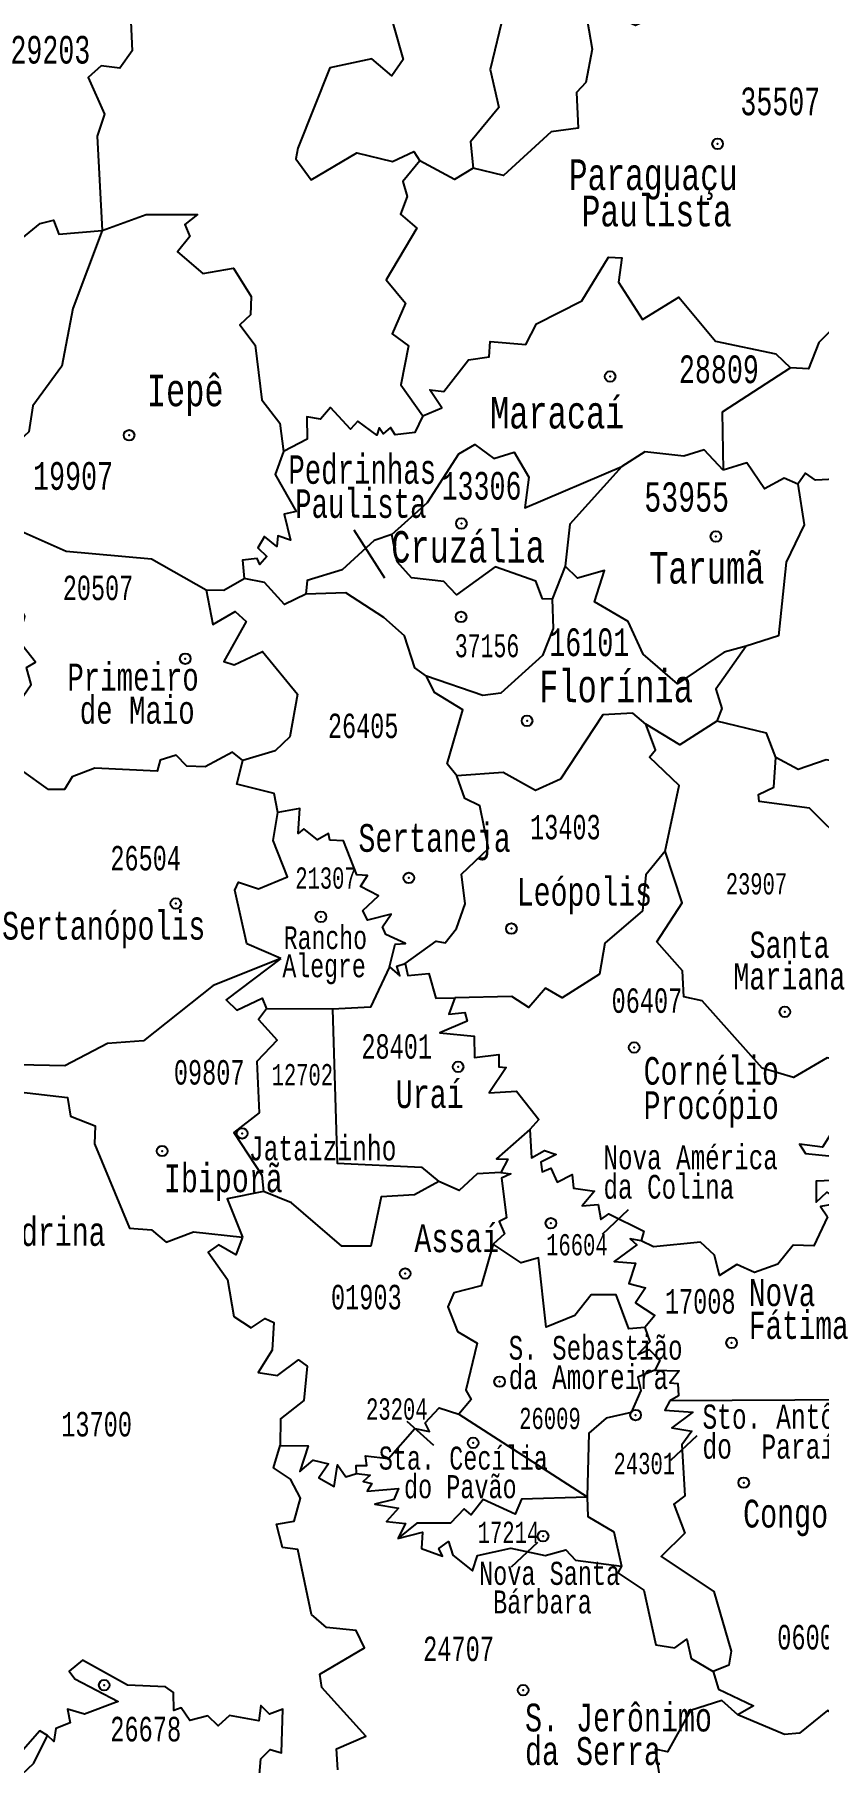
# Model space of a CAD drawing. Header units: millimetres. Extents: x 9851 to 10267, y 23387 to 23778.
# Drawn here: x 10079.19 to 10085.85, y 23486.9 to 23501.6 of the extents above; entities that cross this region are included whole.
import ezdxf
from ezdxf.enums import TextEntityAlignment as Align

# ---------------------------------------------------------------- set-up
doc = ezdxf.new("R2010")
doc.units = ezdxf.units.MM
doc.layers.add('3', color=7, linetype='Continuous')
doc.styles.add('MONOTXT', font='MONOTXT', dxfattribs={"height": 0.2})

# ---------------------------------------------------------------- blocks, each defined once
blk = doc.blocks.new('SEDE')
at = {"layer": '3', "color": 7, "linetype": 'Continuous'}
blk.add_circle((0, 0), 0.00451, dxfattribs=at)

msp = doc.modelspace()

# ---------------------------------------------------------------- linework, layer by layer
at = {"color": 7, "linetype": 'Continuous'}
for p, q in [((10081.902, 23497.385), (10082.161, 23496.975)), ((10083.699, 23497.076), (10083.588, 23496.795)), ((10081.721, 23493.309), (10081.159, 23493.31)), ((10084.235, 23491.601), (10084.012, 23491.393)), ((10086.468, 23489.989), (10084.588, 23489.979)), ((10082.582, 23489.597), (10082.356, 23489.803)), ((10082.795, 23489.864), (10083.886, 23489.161)), ((10084.817, 23489.68), (10084.594, 23489.471)), ((10082.901, 23489.135), (10082.902, 23489.135)), ((10083.886, 23489.161), (10083.885, 23489.158)), ((10083.243, 23488.566), (10083.466, 23488.775))]:
    msp.add_line(p, q, dxfattribs=at)
for points in [[(10081.365, 23505.294), (10081.344, 23505.161), (10081.137, 23505.137), (10080.962, 23504.841), (10081.046, 23504.395), (10080.991, 23504.119), (10080.847, 23504.112), (10080.764, 23504.025), (10080.726, 23503.717), (10080.822, 23503.564), (10080.65, 23503.363), (10080.338, 23503.173), (10080.257, 23502.751), (10080.399, 23502.663), (10080.116, 23502.278), (10079.983, 23502.205), (10080.017, 23501.456), (10079.913, 23501.309), (10079.753, 23501.329), (10079.642, 23501.229), (10079.783, 23500.918), (10079.721, 23500.731), (10079.761, 23499.93)], [(10083.691, 23504.581), (10083.532, 23504.355), (10083.236, 23504.213), (10083.161, 23503.958), (10082.976, 23503.898), (10083.076, 23503.771), (10082.514, 23502.402), (10082.367, 23502.398), (10082.352, 23502.139), (10082.158, 23501.965), (10082.322, 23501.382), (10082.224, 23501.245), (10082.056, 23501.389), (10081.697, 23501.313), (10081.427, 23500.63), (10081.41, 23500.539), (10081.538, 23500.359), (10081.927, 23500.589), (10082.229, 23500.516), (10082.413, 23500.601), (10082.464, 23500.52)], [(10083.704, 23504.577), (10083.711, 23504.361), (10083.513, 23503.952), (10083.514, 23503.752), (10083.666, 23503.447), (10083.632, 23503.281), (10083.503, 23503.131), (10083.581, 23502.929), (10083.46, 23502.809), (10083.523, 23502.638), (10083.447, 23502.599), (10083.477, 23502.434), (10083.593, 23502.305), (10083.178, 23501.781), (10083.06, 23501.299), (10083.133, 23500.976), (10082.892, 23500.684), (10082.915, 23500.459)], [(10085.173, 23501.858), (10085.038, 23501.757), (10084.583, 23501.831), (10084.523, 23501.908), (10084.48, 23501.758), (10084.295, 23501.672), (10084.076, 23501.771), (10084.083, 23501.944), (10083.885, 23501.718), (10083.928, 23501.471), (10083.874, 23501.186), (10083.794, 23501.102), (10083.81, 23500.798), (10083.578, 23500.768), (10083.173, 23500.398), (10082.915, 23500.459)], [(10082.464, 23500.52), (10082.319, 23500.345), (10082.355, 23500.217), (10082.299, 23500.068), (10082.437, 23499.948), (10082.176, 23499.51), (10082.342, 23499.311), (10082.227, 23499.051), (10082.367, 23498.947), (10082.3, 23498.616), (10082.487, 23498.352)], [(10082.915, 23500.459), (10082.757, 23500.363), (10082.464, 23500.52)], [(10086.28, 23500.21), (10086.33, 23499.928), (10086.569, 23499.836), (10086.614, 23499.595), (10086.341, 23499.615), (10086.196, 23499.541), (10086.162, 23499.284), (10085.855, 23498.978), (10085.767, 23498.753), (10085.614, 23498.76)], [(10079.761, 23499.93), (10080.137, 23500.065), (10080.574, 23500.066), (10080.465, 23499.979), (10080.507, 23499.878), (10080.404, 23499.748), (10080.619, 23499.562), (10080.878, 23499.609), (10081.03, 23499.368), (10081.022, 23499.211), (10080.932, 23499.128), (10081.062, 23498.955), (10081.119, 23498.488), (10081.273, 23498.292), (10081.305, 23498.049)], [(10078.057, 23499.358), (10078.145, 23499.321), (10078.575, 23499.451), (10079.236, 23499.988), (10079.349, 23500.018), (10079.394, 23499.899), (10079.761, 23499.93)], [(10079.761, 23499.93), (10079.513, 23499.267), (10079.419, 23498.775), (10079.172, 23498.438), (10079.139, 23498.217), (10078.952, 23498.045), (10078.935, 23497.873), (10078.827, 23497.726), (10078.63, 23497.659), (10078.635, 23497.553)], [(10082.487, 23498.352), (10082.65, 23498.42), (10082.549, 23498.574), (10082.666, 23498.561), (10082.877, 23498.829), (10083.051, 23498.856), (10083.061, 23498.986), (10083.363, 23498.961), (10083.455, 23499.135), (10083.84, 23499.33), (10084.067, 23499.701), (10084.179, 23499.697), (10084.152, 23499.491), (10084.355, 23499.171), (10084.663, 23499.361), (10084.977, 23498.988), (10085.488, 23498.879), (10085.614, 23498.76)], [(10085.614, 23498.76), (10085.033, 23498.384), (10085.04, 23497.892)], [(10082.487, 23498.352), (10082.421, 23498.211), (10082.254, 23498.191), (10082.214, 23498.253), (10082.15, 23498.199), (10082.116, 23498.25), (10082.098, 23498.19), (10081.936, 23498.307), (10081.872, 23498.239), (10081.703, 23498.423), (10081.617, 23498.325), (10081.501, 23498.346), (10081.505, 23498.155), (10081.305, 23498.049)], [(10081.305, 23498.049), (10081.234, 23497.855), (10081.412, 23497.541), (10081.31, 23497.516), (10081.362, 23497.297), (10081.255, 23497.332), (10081.247, 23497.243), (10081.143, 23497.328), (10081.085, 23497.231), (10081.163, 23497.158), (10081.102, 23497.089), (10081.081, 23497.141), (10080.956, 23497.127), (10080.97, 23496.971)], [(10082.225, 23497.344), (10082.528, 23497.615), (10082.794, 23498.029), (10082.93, 23498.108), (10083.091, 23497.989), (10083.265, 23498.045), (10083.388, 23497.833), (10083.355, 23497.572), (10084.179, 23497.921)], [(10085.04, 23497.892), (10084.88, 23498.063), (10084.707, 23498.009), (10084.376, 23498.048), (10084.179, 23497.921)], [(10087.505, 23498.029), (10086.431, 23497.679), (10086.215, 23497.827), (10085.825, 23497.805), (10085.74, 23497.867), (10085.675, 23497.773)], [(10084.179, 23497.921), (10083.739, 23497.432), (10083.699, 23497.076)], [(10085.675, 23497.773), (10085.559, 23497.822), (10085.393, 23497.732), (10085.241, 23497.953), (10085.04, 23497.892)], [(10085.675, 23497.773), (10085.729, 23497.426), (10085.576, 23497.11), (10085.512, 23496.482), (10085.237, 23496.394)], [(10078.987, 23495.816), (10079.158, 23496.068), (10079.118, 23496.212), (10079.197, 23496.258), (10079.047, 23496.446), (10079.104, 23496.648), (10078.868, 23497.149), (10079.017, 23497.282), (10078.998, 23497.406)], [(10078.998, 23497.406), (10079.455, 23497.201), (10080.181, 23497.136), (10080.645, 23496.874)], [(10082.225, 23497.344), (10082.074, 23497.293), (10081.802, 23497.044), (10081.505, 23496.952), (10081.493, 23496.836)], [(10083.588, 23496.795), (10083.505, 23496.796), (10083.45, 23496.947), (10083.102, 23497.069), (10082.775, 23496.831), (10082.667, 23496.944), (10082.393, 23496.975), (10082.269, 23497.113), (10082.225, 23497.344)], [(10080.645, 23496.874), (10080.797, 23496.871), (10080.97, 23496.971)], [(10081.493, 23496.836), (10081.311, 23496.75), (10081.141, 23496.935), (10080.97, 23496.971)], [(10085.237, 23496.394), (10085.051, 23496.344), (10084.654, 23496.075), (10084.362, 23496.326), (10084.235, 23496.605), (10083.948, 23496.771), (10084.032, 23497.038), (10083.804, 23496.974), (10083.699, 23497.076)], [(10080.645, 23496.874), (10080.702, 23496.578), (10080.893, 23496.689), (10080.986, 23496.603), (10080.796, 23496.263), (10080.884, 23496.235), (10081.126, 23496.348), (10081.422, 23495.986), (10081.357, 23495.624), (10081.232, 23495.505), (10080.959, 23495.422)], [(10082.519, 23496.139), (10082.421, 23496.21), (10082.333, 23496.483), (10082.158, 23496.638), (10081.834, 23496.848), (10081.493, 23496.836)], [(10083.588, 23496.795), (10083.595, 23496.545), (10083.505, 23496.316), (10083.15, 23495.994), (10082.998, 23495.975), (10082.519, 23496.139)], [(10085.237, 23496.394), (10084.979, 23496.028), (10085.031, 23495.865), (10084.986, 23495.758)], [(10082.777, 23495.293), (10082.695, 23495.394), (10082.827, 23495.853), (10082.587, 23496.002), (10082.519, 23496.139)], [(10084.384, 23495.73), (10084.272, 23495.826), (10084.019, 23495.811), (10083.658, 23495.263), (10083.447, 23495.167), (10083.17, 23495.32), (10082.777, 23495.293)], [(10084.986, 23495.758), (10084.672, 23495.555), (10084.384, 23495.73)], [(10084.549, 23494.651), (10084.667, 23495.211), (10084.416, 23495.451), (10084.466, 23495.512), (10084.384, 23495.73)], [(10085.489, 23495.449), (10085.409, 23495.654), (10084.986, 23495.758)], [(10087.171, 23495.626), (10086.953, 23495.748), (10086.6, 23495.673), (10086.566, 23495.449), (10086.454, 23495.333), (10085.917, 23495.428), (10085.678, 23495.345), (10085.489, 23495.449)], [(10080.959, 23495.422), (10080.869, 23495.493), (10080.637, 23495.369), (10080.483, 23495.375), (10080.391, 23495.469), (10080.255, 23495.424), (10080.229, 23495.333), (10079.701, 23495.358), (10079.508, 23495.283), (10079.441, 23495.176), (10079.307, 23495.175), (10079.077, 23495.34)], [(10081.256, 23494.981), (10081.225, 23495.141), (10080.906, 23495.222), (10080.959, 23495.422)], [(10086.279, 23494.484), (10086.109, 23494.529), (10086.094, 23494.701), (10085.775, 23495.016), (10085.348, 23495.075), (10085.341, 23495.133), (10085.471, 23495.195), (10085.489, 23495.449)], [(10082.338, 23493.696), (10082.602, 23493.885), (10082.678, 23493.873), (10082.774, 23493.993), (10082.847, 23494.204), (10082.817, 23494.455), (10083.047, 23494.675), (10082.972, 23495.038), (10082.846, 23495.1), (10082.777, 23495.293)], [(10081.282, 23493.739), (10080.993, 23493.863), (10080.891, 23494.319), (10080.92, 23494.387), (10081.092, 23494.331), (10081.339, 23494.432), (10081.215, 23494.742), (10081.256, 23494.981)], [(10082.206, 23493.668), (10082.252, 23493.862), (10082.34, 23493.867), (10082.175, 23493.943), (10082.145, 23494.007), (10082.218, 23494.115), (10082.018, 23494.066), (10081.978, 23494.146), (10082.11, 23494.273), (10081.959, 23494.35), (10082.019, 23494.445), (10081.927, 23494.45), (10081.814, 23494.74), (10081.697, 23494.745), (10081.685, 23494.802), (10081.593, 23494.747), (10081.478, 23494.842), (10081.428, 23494.801), (10081.444, 23495.013), (10081.256, 23494.981)], [(10084.549, 23494.651), (10084.385, 23494.45), (10084.356, 23494.145), (10084.034, 23493.868), (10083.989, 23493.607), (10083.672, 23493.404), (10083.531, 23493.488), (10083.39, 23493.321), (10083.245, 23493.416), (10082.761, 23493.404)], [(10086.103, 23492.858), (10085.926, 23492.895), (10085.638, 23492.727), (10085.374, 23492.807), (10084.862, 23493.38), (10084.706, 23493.413), (10084.695, 23493.634), (10084.478, 23493.882), (10084.694, 23494.211), (10084.549, 23494.651)], [(10081.282, 23493.739), (10080.705, 23493.509), (10080.114, 23493.038), (10079.807, 23493.017), (10079.444, 23492.825), (10079.051, 23492.835)], [(10081.282, 23493.739), (10080.815, 23493.388), (10080.907, 23493.301), (10081.123, 23493.403), (10081.159, 23493.31)], [(10082.206, 23493.668), (10082.044, 23493.326), (10081.721, 23493.309)], [(10082.206, 23493.668), (10082.292, 23493.591), (10082.266, 23493.673), (10082.338, 23493.696)], [(10082.338, 23493.696), (10082.362, 23493.593), (10082.538, 23493.612), (10082.599, 23493.402), (10082.761, 23493.404)], [(10081.159, 23493.31), (10081.09, 23493.22), (10081.249, 23493.045), (10081.077, 23492.862), (10081.097, 23492.428), (10080.882, 23492.258), (10081.121, 23491.897), (10081.134, 23491.758)], [(10081.721, 23493.309), (10081.76, 23492), (10082.477, 23491.964), (10082.624, 23491.844)], [(10082.761, 23493.404), (10082.709, 23493.266), (10082.846, 23493.28), (10082.864, 23493.206), (10082.632, 23493.106), (10082.924, 23493.079), (10082.927, 23492.898), (10083.134, 23492.923), (10083.133, 23492.818), (10083.196, 23492.812), (10083.051, 23492.596), (10083.285, 23492.61), (10083.474, 23492.371), (10083.397, 23492.284)], [(10079.051, 23492.835), (10079.05, 23492.604), (10079.468, 23492.558), (10079.494, 23492.399), (10079.703, 23492.316), (10079.697, 23492.164), (10079.995, 23491.447), (10080.183, 23491.432), (10080.306, 23491.328), (10080.538, 23491.415), (10080.954, 23491.369)], [(10083.397, 23492.284), (10083.113, 23492.035), (10083.21, 23492.033), (10083.152, 23491.918)], [(10083.397, 23492.284), (10083.413, 23492.044), (10083.522, 23492.105), (10083.622, 23492.073), (10083.49, 23492.008), (10083.502, 23491.925), (10083.575, 23491.955), (10083.629, 23491.838), (10083.757, 23491.901), (10083.77, 23491.786), (10083.947, 23491.761), (10083.842, 23491.635), (10083.979, 23491.647), (10084, 23491.52), (10084.069, 23491.568), (10084.366, 23491.42), (10084.344, 23491.337)], [(10086.075, 23492.198), (10085.995, 23492.31), (10085.886, 23492.134), (10085.69, 23492.159), (10085.741, 23492.081), (10085.969, 23492.059), (10086.036, 23491.855), (10085.833, 23491.846), (10085.832, 23491.667), (10085.922, 23491.753), (10086.102, 23491.632), (10086.058, 23491.575), (10085.969, 23491.647), (10085.87, 23491.629), (10085.929, 23491.541)], [(10082.624, 23491.844), (10082.418, 23491.73), (10082.133, 23491.713), (10082.045, 23491.292), (10081.801, 23491.294), (10081.372, 23491.661), (10081.134, 23491.758)], [(10083.152, 23491.918), (10082.951, 23491.907), (10082.797, 23491.767), (10082.624, 23491.844)], [(10083.152, 23491.918), (10083.236, 23491.909), (10083.158, 23491.87), (10083.2, 23491.535), (10083.138, 23491.502), (10083.182, 23491.399), (10083.087, 23491.311)], [(10081.134, 23491.758), (10080.825, 23491.696), (10080.954, 23491.369)], [(10085.929, 23491.541), (10085.813, 23491.297), (10085.637, 23491.301), (10085.506, 23491.141), (10085.307, 23491.07), (10085.157, 23491.136), (10085.01, 23491.044), (10084.967, 23491.217), (10084.849, 23491.328), (10084.45, 23491.286), (10084.344, 23491.337)], [(10080.954, 23491.369), (10080.9, 23491.219), (10080.752, 23491.304), (10080.664, 23491.241), (10080.827, 23491.01), (10080.882, 23490.696), (10081.03, 23490.598), (10081.147, 23490.679), (10081.222, 23490.645), (10081.207, 23490.408), (10081.088, 23490.219), (10081.253, 23490.192), (10081.431, 23490.327), (10081.504, 23490.273), (10081.477, 23489.98), (10081.278, 23489.825), (10081.275, 23489.599)], [(10083.087, 23491.311), (10082.985, 23490.957), (10082.752, 23490.895), (10082.7, 23490.778), (10082.782, 23490.566), (10082.951, 23490.468), (10082.855, 23490.068), (10082.9, 23489.989), (10082.795, 23489.864)], [(10084.375, 23490.602), (10084.238, 23490.591), (10084.131, 23490.878), (10083.92, 23490.878), (10083.781, 23490.704), (10083.537, 23490.605), (10083.471, 23491.193), (10083.325, 23491.152), (10083.087, 23491.311)], [(10084.344, 23491.337), (10084.251, 23491.354), (10084.308, 23491.303), (10084.116, 23491.162), (10084.295, 23491.148), (10084.239, 23490.975), (10084.38, 23490.938), (10084.295, 23490.81), (10084.46, 23490.703), (10084.375, 23490.602)], [(10084.375, 23490.602), (10084.419, 23490.48), (10084.317, 23490.373), (10084.413, 23490.415), (10084.502, 23490.321), (10084.459, 23490.239)], [(10084.459, 23490.239), (10084.315, 23490.179), (10084.34, 23490.066), (10084.259, 23489.88), (10084.046, 23489.83), (10083.899, 23489.703), (10083.886, 23489.161)], [(10084.459, 23490.239), (10084.667, 23490.233), (10084.589, 23490.131), (10084.657, 23490.125), (10084.662, 23490.019), (10084.588, 23489.979)], [(10081.924, 23489.361), (10081.922, 23489.427), (10082.012, 23489.428), (10082.001, 23489.51), (10082.197, 23489.488), (10082.42, 23489.742), (10082.545, 23489.718), (10082.507, 23489.79), (10082.628, 23489.919), (10082.795, 23489.864)], [(10084.588, 23489.979), (10084.546, 23489.899), (10084.782, 23489.882), (10084.605, 23489.748), (10084.774, 23489.721), (10084.69, 23489.604), (10084.714, 23489.17), (10084.622, 23489.099), (10084.716, 23488.853), (10084.513, 23488.654), (10084.962, 23488.356), (10085.11, 23487.849), (10085.088, 23487.729), (10084.957, 23487.676)], [(10081.766, 23486.841), (10081.755, 23487.02), (10082.005, 23487.126), (10081.629, 23487.541), (10081.612, 23487.653), (10081.992, 23487.877), (10081.922, 23488.024), (10081.67, 23488.05), (10081.542, 23488.162), (10081.425, 23488.714), (10081.294, 23488.731), (10081.243, 23488.928), (10081.394, 23488.954), (10081.448, 23489.15), (10081.364, 23489.313), (10081.22, 23489.408), (10081.275, 23489.599)], [(10081.275, 23489.599), (10081.514, 23489.596), (10081.443, 23489.378), (10081.555, 23489.474), (10081.686, 23489.442), (10081.604, 23489.322), (10081.735, 23489.248), (10081.762, 23489.433), (10081.835, 23489.333), (10081.924, 23489.361)], [(10081.924, 23489.361), (10082.04, 23489.346), (10081.982, 23489.291), (10082.054, 23489.275), (10082.014, 23489.209), (10082.282, 23489.233), (10082.243, 23489.14), (10082.08, 23489.098), (10082.28, 23489.065), (10082.179, 23488.951), (10082.34, 23488.935), (10082.276, 23488.807)], [(10083.885, 23489.158), (10083.328, 23489.141), (10083.273, 23489.015), (10083, 23489.139), (10082.9, 23489.008), (10082.839, 23489.059), (10082.723, 23488.938), (10082.436, 23488.938), (10082.276, 23488.807)], [(10083.885, 23489.158), (10083.891, 23488.994), (10084.112, 23488.863), (10084.177, 23488.571)], [(10079.298, 23487.133), (10079.233, 23487.171), (10079.091, 23487.011), (10078.927, 23487.158), (10078.772, 23487.151), (10078.456, 23487.343), (10078.23, 23487.297), (10078.337, 23487.428), (10078.397, 23487.715), (10078.565, 23487.789), (10078.556, 23487.983), (10078.665, 23488.228), (10078.609, 23488.7), (10078.722, 23488.67), (10078.768, 23488.829), (10078.548, 23488.938)], [(10082.276, 23488.807), (10082.484, 23488.86), (10082.477, 23488.723), (10082.656, 23488.658), (10082.624, 23488.722), (10082.707, 23488.782), (10082.742, 23488.666), (10082.91, 23488.532), (10082.952, 23488.663), (10083.235, 23488.725), (10083.529, 23488.664), (10083.703, 23488.712), (10083.787, 23488.624), (10084.177, 23488.571)], [(10084.177, 23488.571), (10084.147, 23488.516), (10084.368, 23488.367), (10084.469, 23487.904), (10084.629, 23487.877), (10084.733, 23487.95), (10084.769, 23487.786), (10084.957, 23487.676)], [(10081.068, 23486.426), (10081.11, 23486.935), (10081.19, 23487.014), (10081.288, 23486.986), (10081.297, 23487.356), (10081.185, 23487.315), (10081.112, 23487.388), (10081.094, 23487.257), (10080.845, 23487.301), (10080.748, 23487.213), (10080.661, 23487.299), (10080.508, 23487.259), (10080.433, 23487.367), (10080.372, 23487.345), (10080.369, 23487.499), (10080.302, 23487.546), (10079.979, 23487.56), (10079.594, 23487.773), (10079.482, 23487.68), (10079.53, 23487.615), (10079.897, 23487.421), (10079.612, 23487.314), (10079.469, 23487.355), (10079.489, 23487.24), (10079.369, 23487.193), (10079.352, 23487.082), (10079.298, 23487.133)], [(10084.957, 23487.676), (10085.001, 23487.525), (10085.3, 23487.385), (10085.167, 23487.309)], [(10085.167, 23487.309), (10085.029, 23487.43), (10084.763, 23487.345), (10084.567, 23486.992), (10084.463, 23487.015), (10084.498, 23486.799), (10084.37, 23486.612), (10084.009, 23486.674), (10083.839, 23486.547), (10083.707, 23486.611), (10083.426, 23486.564), (10083.238, 23486.365), (10083.272, 23486.248), (10082.879, 23486.017), (10082.708, 23486.033)], [(10086.001, 23487.299), (10085.927, 23487.346), (10085.69, 23487.153), (10085.563, 23487.14), (10085.167, 23487.309)], [(10078.992, 23486.344), (10078.875, 23486.612), (10079.182, 23486.896), (10079.298, 23487.133)]]:
    msp.add_lwpolyline(points, dxfattribs=at)
for p in [(10084.994, 23500.666), (10084.08, 23498.688), (10079.991, 23498.188), (10082.816, 23497.438), (10084.98, 23497.327), (10082.813, 23496.643), (10080.469, 23496.288), (10083.374, 23495.76), (10082.369, 23494.424), (10080.388, 23494.207), (10081.622, 23494.093), (10083.241, 23493.993), (10085.566, 23493.285), (10084.285, 23492.982), (10082.788, 23492.818), (10080.952, 23492.252), (10080.272, 23492.102), (10083.577, 23491.488), (10082.338, 23491.06), (10085.113, 23490.471), (10083.141, 23490.141), (10084.297, 23489.857), (10082.916, 23489.621), (10085.216, 23489.282), (10083.51, 23488.827), (10079.78, 23487.56), (10083.341, 23487.518)]:
    msp.add_point(p, dxfattribs=at)

# ---------------------------------------------------------------- block references
at = {"color": 7, "linetype": 'Continuous', "zscale": 10}
for p, xscale, yscale, rotation in [((10084.994, 23500.666), 10, 10, 359.1774133007423), ((10084.08, 23498.688), 9.999984406939223, 9.999984406939223, 359.1141716664473), ((10079.991, 23498.188), 10.00002193064148, 10.00002193064148, 358.9586061327554), ((10082.816, 23497.438), 9.999981052942616, 9.999981052942616, 359.0487956855778), ((10084.98, 23497.327), 10, 10, 359.125380249191), ((10082.813, 23496.643), 10.00001840860586, 10.00001840860586, 359.035990847401), ((10080.469, 23496.288), 10.00001967452221, 10.00001967452221, 358.9447297570964), ((10083.374, 23495.76), 10, 10, 359.0423932545311), ((10082.369, 23494.424), 9.999989066428489, 9.999989066428489, 358.9839532719997), ((10080.388, 23494.207), 10, 10, 358.9073686962252), ((10081.622, 23494.093), 10, 10, 358.9508652248253), ((10083.241, 23493.993), 10, 10, 359.009038421279), ((10085.566, 23493.285), 9.999977000172626, 9.999977000172626, 359.0829509222582), ((10084.285, 23492.982), 9.999986773655596, 9.999986773655596, 359.0309177797386), ((10082.788, 23492.818), 10.00002310364116, 10.00002310364116, 358.9730160237363), ((10080.952, 23492.252), 10, 10, 358.8953595742051), ((10080.272, 23492.102), 10, 10, 358.8676067444491), ((10083.577, 23491.488), 10, 10, 358.9804853559579), ((10082.338, 23491.06), 9.999983632489739, 9.999983632489739, 358.9271137757893), ((10085.113, 23490.471), 10.00001685776055, 10.00001685776055, 359.020780667652), ((10083.141, 23490.141), 9.99998256302728, 9.99998256302728, 358.9417904841268), ((10084.297, 23489.857), 10, 10, 358.9802185934946), ((10082.916, 23489.621), 10, 10, 358.9247129522602), ((10085.216, 23489.282), 10.00001681992182, 10.00001681992182, 359.0053037201725), ((10083.51, 23488.827), 10, 10, 358.9337877144599), ((10079.78, 23487.56), 10.00001968330426, 10.00001968330426, 358.7707387819258), ((10083.341, 23487.518), 10, 10, 358.905234648567)]:
    msp.add_blockref('SEDE', p, dxfattribs=dict(at, xscale=xscale, yscale=yscale, rotation=rotation))

# ---------------------------------------------------------------- texts
at = {"color": 7, "linetype": 'Continuous', "style": 'MONOTXT'}
for s, height, width, p in [('29203', 0.2351, 0.666667, (10079.322, 23501.466)), ('35507', 0.2352, 0.666663, (10085.527, 23501.027)), ('28809', 0.2356, 0.666667, (10085.005, 23498.749)), ('19907', 0.2358, 0.666663, (10079.515, 23497.842)), ('16101', 0.236, 0.666663, (10083.903, 23496.428)), ('37156', 0.1948, 0.650001, (10083.034, 23496.398)), ('26405', 0.2076, 0.666662, (10081.981, 23495.717)), ('23907', 0.1807, 0.666662, (10085.324, 23494.374)), ('06407', 0.208, 0.666671, (10084.393, 23493.381)), ('28401', 0.2081, 0.666662, (10082.266, 23492.991)), ('09807', 0.2081, 0.666667, (10080.672, 23492.771)), ('12702', 0.181, 0.666667, (10081.464, 23492.751)), ('16604', 0.1812, 0.666667, (10083.798, 23491.305)), ('01903', 0.2084, 0.666662, (10082.008, 23490.86)), ('17008', 0.2084, 0.666667, (10084.846, 23490.824)), ('23204', 0.1813, 0.666656, (10082.267, 23489.908)), ('26009', 0.1814, 0.666662, (10083.569, 23489.828)), ('13700', 0.2086, 0.666667, (10079.715, 23489.779)), ('24301', 0.1815, 0.666667, (10084.371, 23489.445)), ('17214', 0.1815, 0.666667, (10083.216, 23488.861)), ('06001', 0.2089, 0.666667, (10085.802, 23487.968)), ('24707', 0.2089, 0.666667, (10082.792, 23487.869))]:
    msp.add_text(s, height=height, dxfattribs=dict(at, width=width)).set_placement(p, align=Align.MIDDLE)
for s, height, rotation, width, p in [('Paragua%%231u ', 0.26109, 359.9981, 0.705882, (10085.324, 23500.534)), ('Paulista', 0.2611, 359.9981, 0.705882, (10085.114, 23500.225)), ('Cruz%%225lia', 0.26728, 0, 0.705885, (10083.526, 23497.373)), ('Primeiro ', 0.2285, 359.9981, 0.705886, (10080.723, 23496.246)), ('de Maio', 0.2285, 359.9981, 0.705886, (10080.549, 23495.964))]:
    msp.add_text(s, height=height, rotation=rotation, dxfattribs=dict(at, width=width)).set_placement(p, align=Align.TOP_RIGHT)
for s, height, width, p in [('Iep%%234', 0.2671, 0.705877, (10080.142, 23498.435)), ('Flor%%237nia', 0.26756, 0.705882, (10083.477, 23495.918)), ('Le%%243polis', 0.2356, 0.705877, (10083.286, 23494.188)), ('Assa%%237', 0.2361, 0.705886, (10082.416, 23491.242)), ('26678', 0.209, 0.666676, (10079.831, 23487.082))]:
    msp.add_text(s, height=height, dxfattribs=dict(at, width=width)).set_placement(p)
for s, height, width, p in [('Maraca%%237', 0.26706, 0.705883, (10084.202, 23498.513)), ('Tarum%%227', 0.2673, 0.705881, (10085.392, 23497.194)), ('Sertan%%243polis', 0.23561, 0.705883, (10080.639, 23494.135)), ('Ura%%237', 0.2359, 0.705885, (10082.835, 23492.704))]:
    msp.add_text(s, height=height, dxfattribs=dict(at, width=width)).set_placement(p, align=Align.TOP_RIGHT)
for s, height, rotation, width, p in [('Pedrinhas ', 0.2419, 359.998, 0.666663, (10082.043, 23497.906)), ('13306', 0.2358, 0, 0.666659, (10082.987, 23497.758)), ('Paulista', 0.2419, 359.998, 0.666663, (10081.961, 23497.617)), ('53955', 0.2497, 0, 0.66667, (10084.731, 23497.663)), ('20507', 0.2075, 0, 0.666671, (10079.727, 23496.89)), ('13403', 0.2078, 0, 0.666658, (10083.7, 23494.856)), ('26504', 0.2078, 0, 0.666658, (10080.132, 23494.592)), ('21307', 0.1807, 360, 0.666667, (10081.665, 23494.423))]:
    msp.add_text(s, height=height, rotation=rotation, dxfattribs=dict(at, width=width)).set_placement(p, align=Align.MIDDLE)
at = {"color": 7, "linetype": 'Continuous', "style": 'MONOTXT', "width": 0.705875}
msp.add_text('Sertaneja', height=0.2355, dxfattribs=at).set_placement((10082.588, 23494.646), align=Align.CENTER)
at = {"color": 7, "linetype": 'Continuous', "style": 'MONOTXT'}
for s, height, rotation, width, p in [('Rancho ', 0.1933, 359.9989, 0.705892, (10081.719, 23494.012)), ('Santa ', 0.2226, 359.9989, 0.705885, (10085.674, 23493.967)), ('Alegre', 0.1933, 359.9989, 0.705892, (10081.649, 23493.773)), ('Mariana', 0.2226, 359.9989, 0.705885, (10085.604, 23493.698)), ('Sta. Cec%%237lia ', 0.19595, 359.9984, 0.705887, (10082.892, 23489.589)), ('do Pav%%227o', 0.19595, 359.9984, 0.705887, (10082.807, 23489.346)), ('Nova Santa ', 0.19624, 359.9983, 0.705886, (10083.626, 23488.609)), ('B%%225rbara', 0.19624, 359.9983, 0.705886, (10083.505, 23488.366))]:
    msp.add_text(s, height=height, rotation=rotation, dxfattribs=dict(at, width=width)).set_placement(p, align=Align.TOP_CENTER)
for s, height, rotation, width, p in [('Corn%%233lio ', 0.2353, 359.9994, 0.705887, (10084.365, 23492.901)), ('Proc%%243pio', 0.2353, 359.9994, 0.705887, (10084.365, 23492.61)), ('Sto. Ant%%244nio ', 0.20523, 359.9996, 0.705882, (10084.865, 23489.946)), ('do  Para%%237so', 0.20523, 359.9996, 0.705882, (10084.865, 23489.692)), ('S. Jer%%244nimo ', 0.23644, 359.9995, 0.705894, (10083.357, 23487.403)), ('da Serra', 0.2364, 359.9995, 0.705894, (10083.357, 23487.118))]:
    msp.add_text(s, height=height, rotation=rotation, dxfattribs=dict(at, width=width)).set_placement(p, align=Align.TOP_LEFT)
for s, height, width, p in [('Jataizinho', 0.2052, 0.705886, (10081.01, 23492.228)), ('Ibipor%%227', 0.23598, 0.705876, (10080.288, 23491.988)), ('Congonhinhas', 0.23648, 0.705887, (10085.211, 23489.137))]:
    msp.add_text(s, height=height, dxfattribs=dict(at, width=width)).set_placement(p, align=Align.TOP_LEFT)
for s, height, rotation, width, p in [('Nova Am%%233rica ', 0.20206, 359.9984, 0.705884, (10084.024, 23491.947)), ('da Colina', 0.2021, 359.9984, 0.705884, (10084.024, 23491.697)), ('S. Sebasti%%227o ', 0.20164, 359.9983, 0.705882, (10083.218, 23490.328)), ('da Amoreira', 0.20164, 359.9983, 0.705882, (10083.218, 23490.078))]:
    msp.add_text(s, height=height, rotation=rotation, dxfattribs=dict(at, width=width)).set_placement(p)
at = {"color": 7, "linetype": 'Continuous', "style": 'MONOTXT', "width": 0.705891}
msp.add_text('Londrina', height=0.2361, dxfattribs=at).set_placement((10079.215, 23491.532), align=Align.TOP_CENTER)
at = {"color": 7, "linetype": 'Continuous', "style": 'MONOTXT', "width": 0.70588}
for s, p in [('Nova ', (10085.26, 23490.899)), ('F%%225tima', (10085.26, 23490.62))]:
    msp.add_text(s, height=0.2312, rotation=359.9981, dxfattribs=at).set_placement(p, align=Align.MIDDLE_LEFT)

doc.saveas('drawing.dxf')
